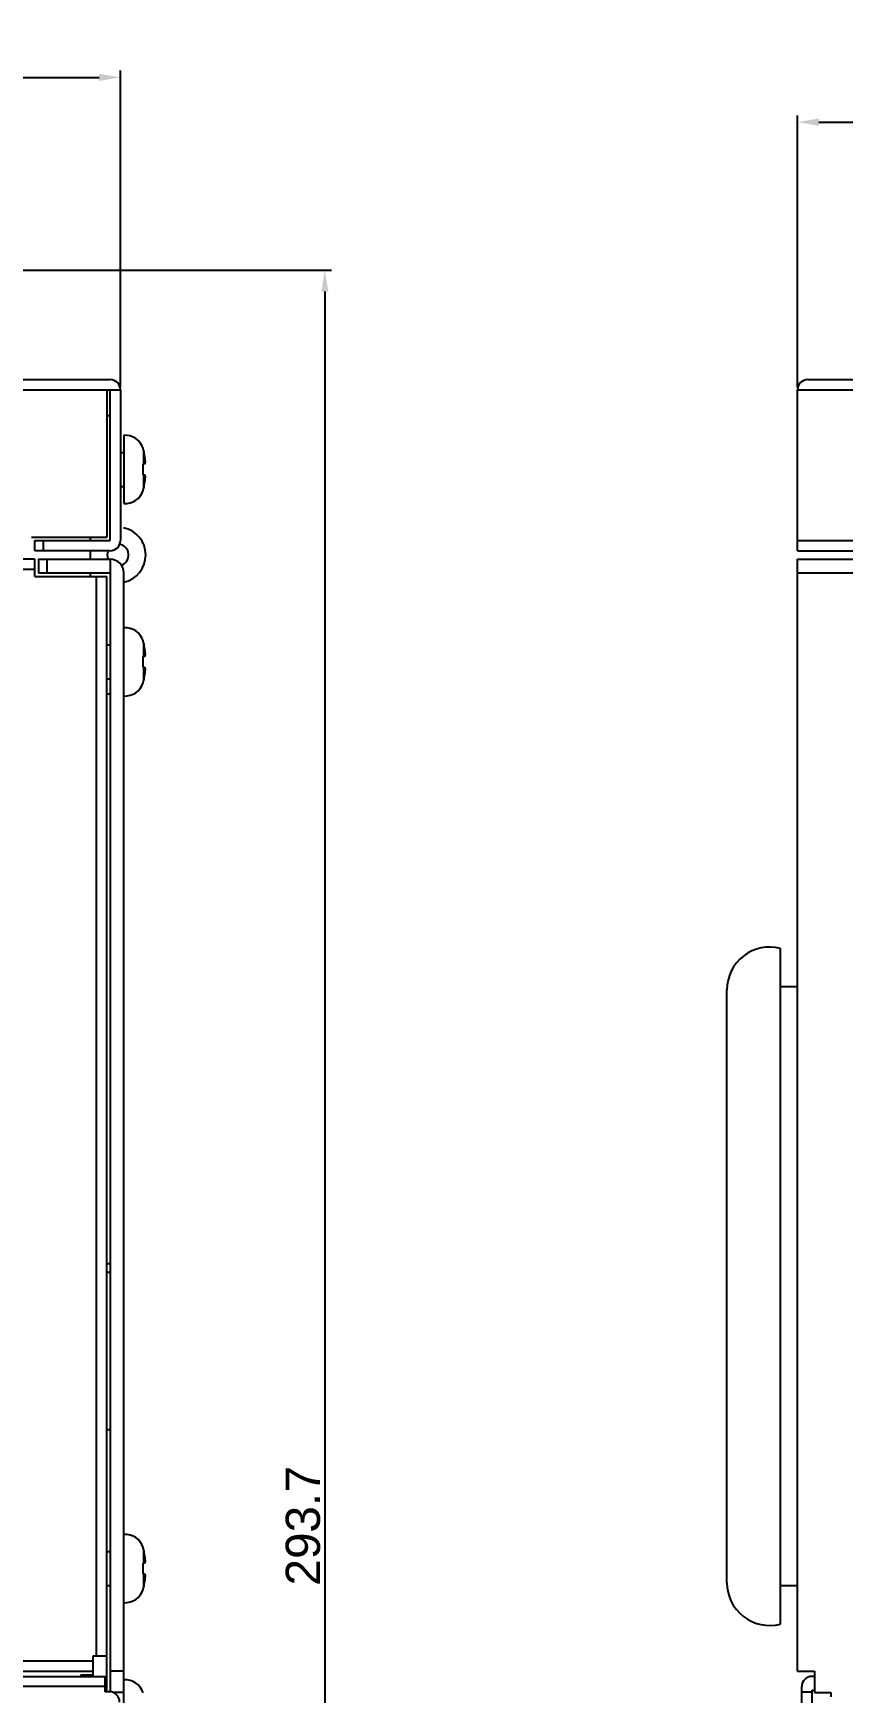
# Model space of a CAD drawing. Header units: millimetres. Extents: x 7299 to 8631, y -553 to 367.
# Drawn here: x 7649.7 to 7744.3, y -295 to -101 of the extents above; entities that cross this region are included whole.
import ezdxf

# ---------------------------------------------------------------- set-up
doc = ezdxf.new("R2010")
doc.units = ezdxf.units.MM
doc.header["$PDMODE"] = 3
doc.header["$PDSIZE"] = 1
doc.layers.get('0').update_dxf_attribs({"linetype": 'CONTINUOUS'})
doc.layers.get('Defpoints').update_dxf_attribs({"linetype": 'CONTINUOUS'})
doc.layers.add('Dim', color=1, linetype='CONTINUOUS')
doc.styles.add('OMI-1', font='arial.ttf', dxfattribs={"oblique": 1})
doc.dimstyles.new('1', dxfattribs={"dimtxt": 4, "dimasz": 2.5, "dimexe": 0.8, "dimexo": 0.3, "dimgap": 0.5, "dimtad": 1, "dimtoh": 1, "dimdec": 1, "dimzin": 0, "dimdsep": 46, "dimtxsty": 'OMI-1', "dimcen": 0, "dimclrd": 256, "dimclre": 256, "dimclrt": 256, "dimadec": 0, "dimazin": 0, "dimtfac": 0.8, "dimtdec": 1, "dimtix": 1, "dimtmove": 0, "dimatfit": 3, "dimfxl": 1, "dimtolj": 1, "dimtzin": 0, "dimarcsym": 0})

# ---------------------------------------------------------------- blocks, each defined once
blk = doc.blocks.new('*D6162')
at = {"layer": 'Defpoints', "color": 0}
for p in [(8189.01, -111.39), (7739.01, -142.69), (8189.01, -142.69)]:
    blk.add_point(p, dxfattribs=at)
at = {"layer": 'Dim', "lineweight": -2}
for p, q in [((7739.01, -142.39), (7739.01, -110.59)), ((8189.01, -142.39), (8189.01, -110.59)), ((7741.51, -111.39), (8186.51, -111.39))]:
    blk.add_line(p, q, dxfattribs=at)
at = {"layer": 'Dim'}
for points in [[(7741.51, -110.97), (7741.51, -111.8), (7739.01, -111.39)], [(8186.51, -111.8), (8186.51, -110.97), (8189.01, -111.39)]]:
    blk.add_solid(points, dxfattribs=at)
at = {"layer": 'Dim', "insert": (7964.01, -108.84), "char_height": 4, "attachment_point": 5, "style": 'OMI-1'}
blk.add_mtext('\\A1;450.0', dxfattribs=at)
blk = doc.blocks.new('*D6164')
at = {"layer": 'Defpoints', "color": 0}
for p in [(7543.86, -128.69), (7659.24, -422.37), (7683.75, -422.37)]:
    blk.add_point(p, dxfattribs=at)
at = {"layer": 'Dim', "lineweight": -2}
for p, q in [((7544.16, -128.69), (7684.55, -128.69)), ((7683.75, -131.19), (7683.75, -419.87)), ((7659.54, -422.37), (7684.55, -422.37))]:
    blk.add_line(p, q, dxfattribs=at)
at = {"layer": 'Dim'}
for points in [[(7684.17, -131.19), (7683.34, -131.19), (7683.75, -128.69)], [(7683.34, -419.87), (7684.17, -419.87), (7683.75, -422.37)]]:
    blk.add_solid(points, dxfattribs=at)
at = {"layer": 'Dim', "insert": (7681.21, -275.53), "char_height": 4, "attachment_point": 5, "rotation": 90, "style": 'OMI-1'}
blk.add_mtext('\\A1;293.7', dxfattribs=at)
blk = doc.blocks.new('*D6166')
at = {"layer": 'Defpoints', "color": 0}
for p in [(7659.86, -106.15), (7371.86, -142.69), (7659.86, -142.69)]:
    blk.add_point(p, dxfattribs=at)
at = {"layer": 'Dim', "lineweight": -2}
for p, q in [((7371.86, -142.39), (7371.86, -105.35)), ((7374.36, -106.15), (7657.36, -106.15)), ((7659.86, -142.39), (7659.86, -105.35))]:
    blk.add_line(p, q, dxfattribs=at)
at = {"layer": 'Dim'}
for points in [[(7374.36, -105.74), (7374.36, -106.57), (7371.86, -106.15)], [(7657.36, -106.57), (7657.36, -105.74), (7659.86, -106.15)]]:
    blk.add_solid(points, dxfattribs=at)
at = {"layer": 'Dim', "insert": (7515.86, -103.61), "char_height": 4, "attachment_point": 5, "style": 'OMI-1'}
blk.add_mtext('\\A1;288.0', dxfattribs=at)

msp = doc.modelspace()

# ---------------------------------------------------------------- linework, layer by layer
at = {"color": 7, "linetype": 'Continuous'}
for p, q in [((7373.06, -141.49), (7658.66, -141.49)), ((7740.21, -141.49), (8187.81, -141.49)), ((7371.86, -142.69), (7659.86, -142.69)), ((7658.26, -142.69), (7658.26, -159.89)), ((7658.66, -160.29), (7658.66, -142.69)), ((7659.86, -142.69), (7659.86, -160.29)), ((7739.01, -161.49), (7739.01, -142.69)), ((7739.01, -142.69), (8189.01, -142.69)), ((7658.66, -145.74), (7658.26, -145.74)), ((7660.26, -147.99), (7660.26, -155.98)), ((7659.86, -149.99), (7660.26, -149.99)), ((7662.51, -149.6), (7662.51, -149.51)), ((7662.51, -151.35), (7662.72, -151.31)), ((7662.56, -149.76), (7662.56, -151.34)), ((7662.51, -152.62), (7662.51, -151.35)), ((7662.72, -152.66), (7662.51, -152.62)), ((7662.56, -152.63), (7662.56, -154.21)), ((7659.86, -153.99), (7660.26, -153.99)), ((7662.51, -154.46), (7662.51, -154.37)), ((7649.46, -159.89), (7658.26, -159.89)), ((7649.86, -160.29), (7658.66, -160.29)), ((7649.86, -161.49), (7649.86, -160.29)), ((7650.86, -161.49), (7650.86, -160.29)), ((7656.31, -159.89), (7656.31, -160.29)), ((7739.01, -160.29), (7784.01, -160.29)), ((7649.86, -162.49), (7382.66, -162.49)), ((7658.66, -161.49), (7649.86, -161.49)), ((7649.86, -164.49), (7649.86, -162.49)), ((7650.26, -162.49), (7658.66, -162.49)), ((7650.26, -162.49), (7650.26, -164.09)), ((7651.26, -162.49), (7651.26, -164.09)), ((7656.31, -161.49), (7656.31, -162.49)), ((7658.66, -162.49), (7658.66, -294.89)), ((7739.01, -161.49), (7784.01, -161.49)), ((7739.01, -292.49), (7739.01, -162.49)), ((7739.01, -162.49), (7784.01, -162.49)), ((7649.86, -163.69), (7382.66, -163.69)), ((7649.86, -164.49), (7658.26, -164.49)), ((7650.26, -164.09), (7658.66, -164.09)), ((7656.31, -164.09), (7656.31, -164.49)), ((7657.06, -290.69), (7657.06, -164.49)), ((7658.26, -294.89), (7658.26, -164.49)), ((7660.26, -420.89), (7660.26, -164.09)), ((7739.01, -164.09), (7784.01, -164.09)), ((7658.26, -172.48), (7658.66, -172.48)), ((7662.51, -172.09), (7662.51, -172.01)), ((7662.56, -172.26), (7662.56, -173.84)), ((7662.51, -173.85), (7662.72, -173.81)), ((7662.51, -175.12), (7662.51, -173.85)), ((7658.26, -176.48), (7658.66, -176.48)), ((7662.72, -175.16), (7662.51, -175.12)), ((7662.56, -175.13), (7662.56, -176.71)), ((7658.26, -178.24), (7658.66, -178.24)), ((7662.51, -176.96), (7662.51, -176.87)), ((7737.01, -286.99), (7737.01, -207.99)), ((7730.76, -282.14), (7730.76, -212.83)), ((7739.01, -212.49), (7737.01, -212.49)), ((7658.26, -244.84), (7658.66, -244.84)), ((7658.26, -245.84), (7658.66, -245.84)), ((7658.26, -264.24), (7658.66, -264.24)), ((7658.26, -278.48), (7658.66, -278.48)), ((7662.51, -278.09), (7662.51, -278.01)), ((7662.56, -278.26), (7662.56, -279.84)), ((7662.51, -279.85), (7662.72, -279.81)), ((7662.51, -281.12), (7662.51, -279.85)), ((7662.72, -281.16), (7662.51, -281.12)), ((7662.56, -281.13), (7662.56, -282.71)), ((7658.26, -282.48), (7658.66, -282.48)), ((7662.51, -282.96), (7662.51, -282.87)), ((7739.01, -282.49), (7737.01, -282.49)), ((7656.66, -290.69), (7658.26, -290.69)), ((7656.66, -293.09), (7656.66, -290.69)), ((7375.86, -291.29), (7656.66, -291.29)), ((7375.86, -292.49), (7656.66, -292.49)), ((7655.21, -292.92), (7656.66, -292.92)), ((7655.21, -292.92), (7655.21, -293.09)), ((7660.26, -292.49), (7658.66, -292.49)), ((7739.01, -292.49), (7741.01, -292.49)), ((7741.01, -292.49), (7741.01, -294.99)), ((7374.46, -293.09), (7658.06, -293.09)), ((7658.06, -294.29), (7374.46, -294.29)), ((7658.06, -294.89), (7658.06, -293.09)), ((7658.56, -294.89), (7658.06, -294.89)), ((7739.51, -395.99), (7739.51, -294.29)), ((7739.51, -294.89), (7740.71, -294.89)), ((7741.01, -293.09), (7740.71, -293.09)), ((7740.71, -395.99), (7740.71, -294.69)), ((7740.71, -294.69), (7741.01, -294.69)), ((7660.26, -294.99), (7659.03, -294.99)), ((7741.01, -294.99), (7742.91, -294.99)), ((7742.91, -294.99), (7742.91, -295.49))]:
    msp.add_line(p, q, dxfattribs=at)
for centre, radius, start, end in [((7658.66, -142.69), 1.2, 0, 90), ((7740.21, -142.69), 1.2, 90, 180), ((7660.38, -150.24), 2.25, 18.7411, 93.1731), ((7660.2, -150.34), 2.43, 13.8468, 17.8903), ((7653.56, -151.98), 9.27, 13.5486, 13.85), ((7653.55, -151.98), 9.28, 9.1364, 13.5472), ((7653.54, -151.98), 9.29, 8.7537, 9.1361), ((7657.88, -151.32), 4.9, 8.2178, 8.7541), ((7660.38, -153.73), 2.25, 266.8269, 341.2589), ((7660.2, -153.63), 2.43, 342.1097, 346.1532), ((7653.56, -151.99), 9.27, 346.15, 346.4514), ((7653.55, -151.99), 9.28, 346.4528, 350.8636), ((7653.54, -151.99), 9.29, 350.8639, 351.2463), ((7657.88, -152.65), 4.9, 351.2459, 351.7822), ((7659.56, -161.99), 3.25, 282.4468, 78.1617), ((7658.66, -160.29), 1.2, 270, 0), ((7659.56, -161.99), 1.25, 288.92, 80.6266), ((7659.56, -161.99), 1.25, 156.3642, 203.6358), ((7658.66, -164.09), 1.6, 0, 90), ((7660.38, -172.74), 2.25, 18.7411, 93.1731), ((7660.2, -172.84), 2.43, 13.8468, 17.8903), ((7653.56, -174.48), 9.27, 13.5486, 13.85), ((7653.55, -174.48), 9.28, 9.1364, 13.5472), ((7653.54, -174.48), 9.29, 8.7537, 9.1361), ((7657.88, -173.81), 4.9, 8.2178, 8.7541), ((7653.55, -174.48), 9.28, 346.4528, 350.8636), ((7653.54, -174.48), 9.29, 350.8639, 351.2463), ((7657.88, -175.15), 4.9, 351.2459, 351.7822), ((7660.38, -176.23), 2.25, 266.8269, 341.2589), ((7660.2, -176.12), 2.43, 342.1097, 346.1532), ((7653.56, -174.49), 9.27, 346.15, 346.4514), ((7735.76, -212.83), 5, 75.5225, 180), ((7660.38, -278.74), 2.25, 18.7411, 93.1731), ((7660.2, -278.84), 2.43, 13.8468, 17.8903), ((7653.56, -280.48), 9.27, 13.5486, 13.85), ((7653.55, -280.48), 9.28, 9.1364, 13.5472), ((7653.54, -280.48), 9.29, 8.7537, 9.1361), ((7657.88, -279.81), 4.9, 8.2178, 8.7541), ((7660.38, -282.23), 2.25, 266.8269, 341.2589), ((7660.2, -282.12), 2.43, 342.1097, 346.1532), ((7653.56, -280.49), 9.27, 346.15, 346.4514), ((7653.55, -280.48), 9.28, 346.4528, 350.8636), ((7653.54, -280.48), 9.29, 350.8639, 351.2463), ((7657.88, -281.15), 4.9, 351.2459, 351.7822), ((7735.76, -282.14), 5, 180, 284.4775), ((7658.56, -296.09), 1.2, 0, 90), ((7660.38, -295.74), 2.25, 18.7411, 93.1731), ((7740.71, -294.29), 1.2, 90, 180)]:
    msp.add_arc(centre, radius, start, end, dxfattribs=at)
for points, knots in [([(7662.72, -151.31), (7662.73, -151.31), (7662.74, -151.3), (7662.75, -151.28), (7662.76, -151.24), (7662.77, -151.18), (7662.77, -151.1), (7662.77, -151), (7662.76, -150.83), (7662.74, -150.7), (7662.73, -150.62)], [0, 0, 0, 0, 0.035239, 0.062063, 0.096325, 0.187768, 0.308598, 0.455433, 0.623473, 1, 1, 1, 1]), ([(7662.73, -153.35), (7662.74, -153.27), (7662.76, -153.14), (7662.77, -152.97), (7662.77, -152.87), (7662.77, -152.79), (7662.76, -152.73), (7662.75, -152.69), (7662.74, -152.67), (7662.73, -152.66), (7662.72, -152.66)], [0, 0, 0, 0, 0.376536, 0.544578, 0.691409, 0.812235, 0.903676, 0.937938, 0.964762, 1, 1, 1, 1]), ([(7662.72, -173.81), (7662.73, -173.81), (7662.74, -173.8), (7662.75, -173.78), (7662.76, -173.74), (7662.77, -173.68), (7662.77, -173.6), (7662.77, -173.49), (7662.76, -173.33), (7662.74, -173.2), (7662.73, -173.11)], [0, 0, 0, 0, 0.035239, 0.062063, 0.096325, 0.187768, 0.308598, 0.455433, 0.623473, 1, 1, 1, 1]), ([(7662.73, -175.85), (7662.74, -175.76), (7662.76, -175.64), (7662.77, -175.47), (7662.77, -175.37), (7662.77, -175.28), (7662.76, -175.23), (7662.75, -175.19), (7662.74, -175.17), (7662.73, -175.16), (7662.72, -175.16)], [0, 0, 0, 0, 0.376536, 0.544578, 0.691409, 0.812235, 0.903676, 0.937938, 0.964762, 1, 1, 1, 1]), ([(7662.72, -279.81), (7662.73, -279.81), (7662.74, -279.8), (7662.75, -279.78), (7662.76, -279.74), (7662.77, -279.68), (7662.77, -279.6), (7662.77, -279.49), (7662.76, -279.33), (7662.74, -279.2), (7662.73, -279.11)], [0, 0, 0, 0, 0.035239, 0.062063, 0.096325, 0.187768, 0.308598, 0.455433, 0.623473, 1, 1, 1, 1]), ([(7662.73, -281.85), (7662.74, -281.76), (7662.76, -281.64), (7662.77, -281.47), (7662.77, -281.37), (7662.77, -281.28), (7662.76, -281.23), (7662.75, -281.19), (7662.74, -281.17), (7662.73, -281.16), (7662.72, -281.16)], [0, 0, 0, 0, 0.376536, 0.544578, 0.691409, 0.812235, 0.903676, 0.937938, 0.964762, 1, 1, 1, 1])]:
    msp.add_open_spline(points, degree=3, knots=knots, dxfattribs=at)

# ---------------------------------------------------------------- dimensions: what is measured, and where the dimension line sits
at = {"layer": 'Dim'}
for base, p1, p2, picture, middle in [((7659.86, -106.15), (7371.86, -142.69), (7659.86, -142.69), '*D6166', (7515.86, -103.61)), ((8189.01, -111.39), (7739.01, -142.69), (8189.01, -142.69), '*D6162', (7964.01, -108.84))]:
    dim = msp.add_linear_dim(base=base, p1=p1, p2=p2, dimstyle='1', dxfattribs=at)
    dim.commit()
    dim.dimension.update_dxf_attribs({"geometry": picture, "text_midpoint": middle})
dim = msp.add_linear_dim(base=(7683.75, -422.37), p1=(7543.86, -128.69), p2=(7659.24, -422.37), angle=90, dimstyle='1', dxfattribs=at)
dim.commit()
dim.dimension.update_dxf_attribs({"geometry": '*D6164', "text_midpoint": (7681.21, -275.53)})

doc.saveas('drawing.dxf')
